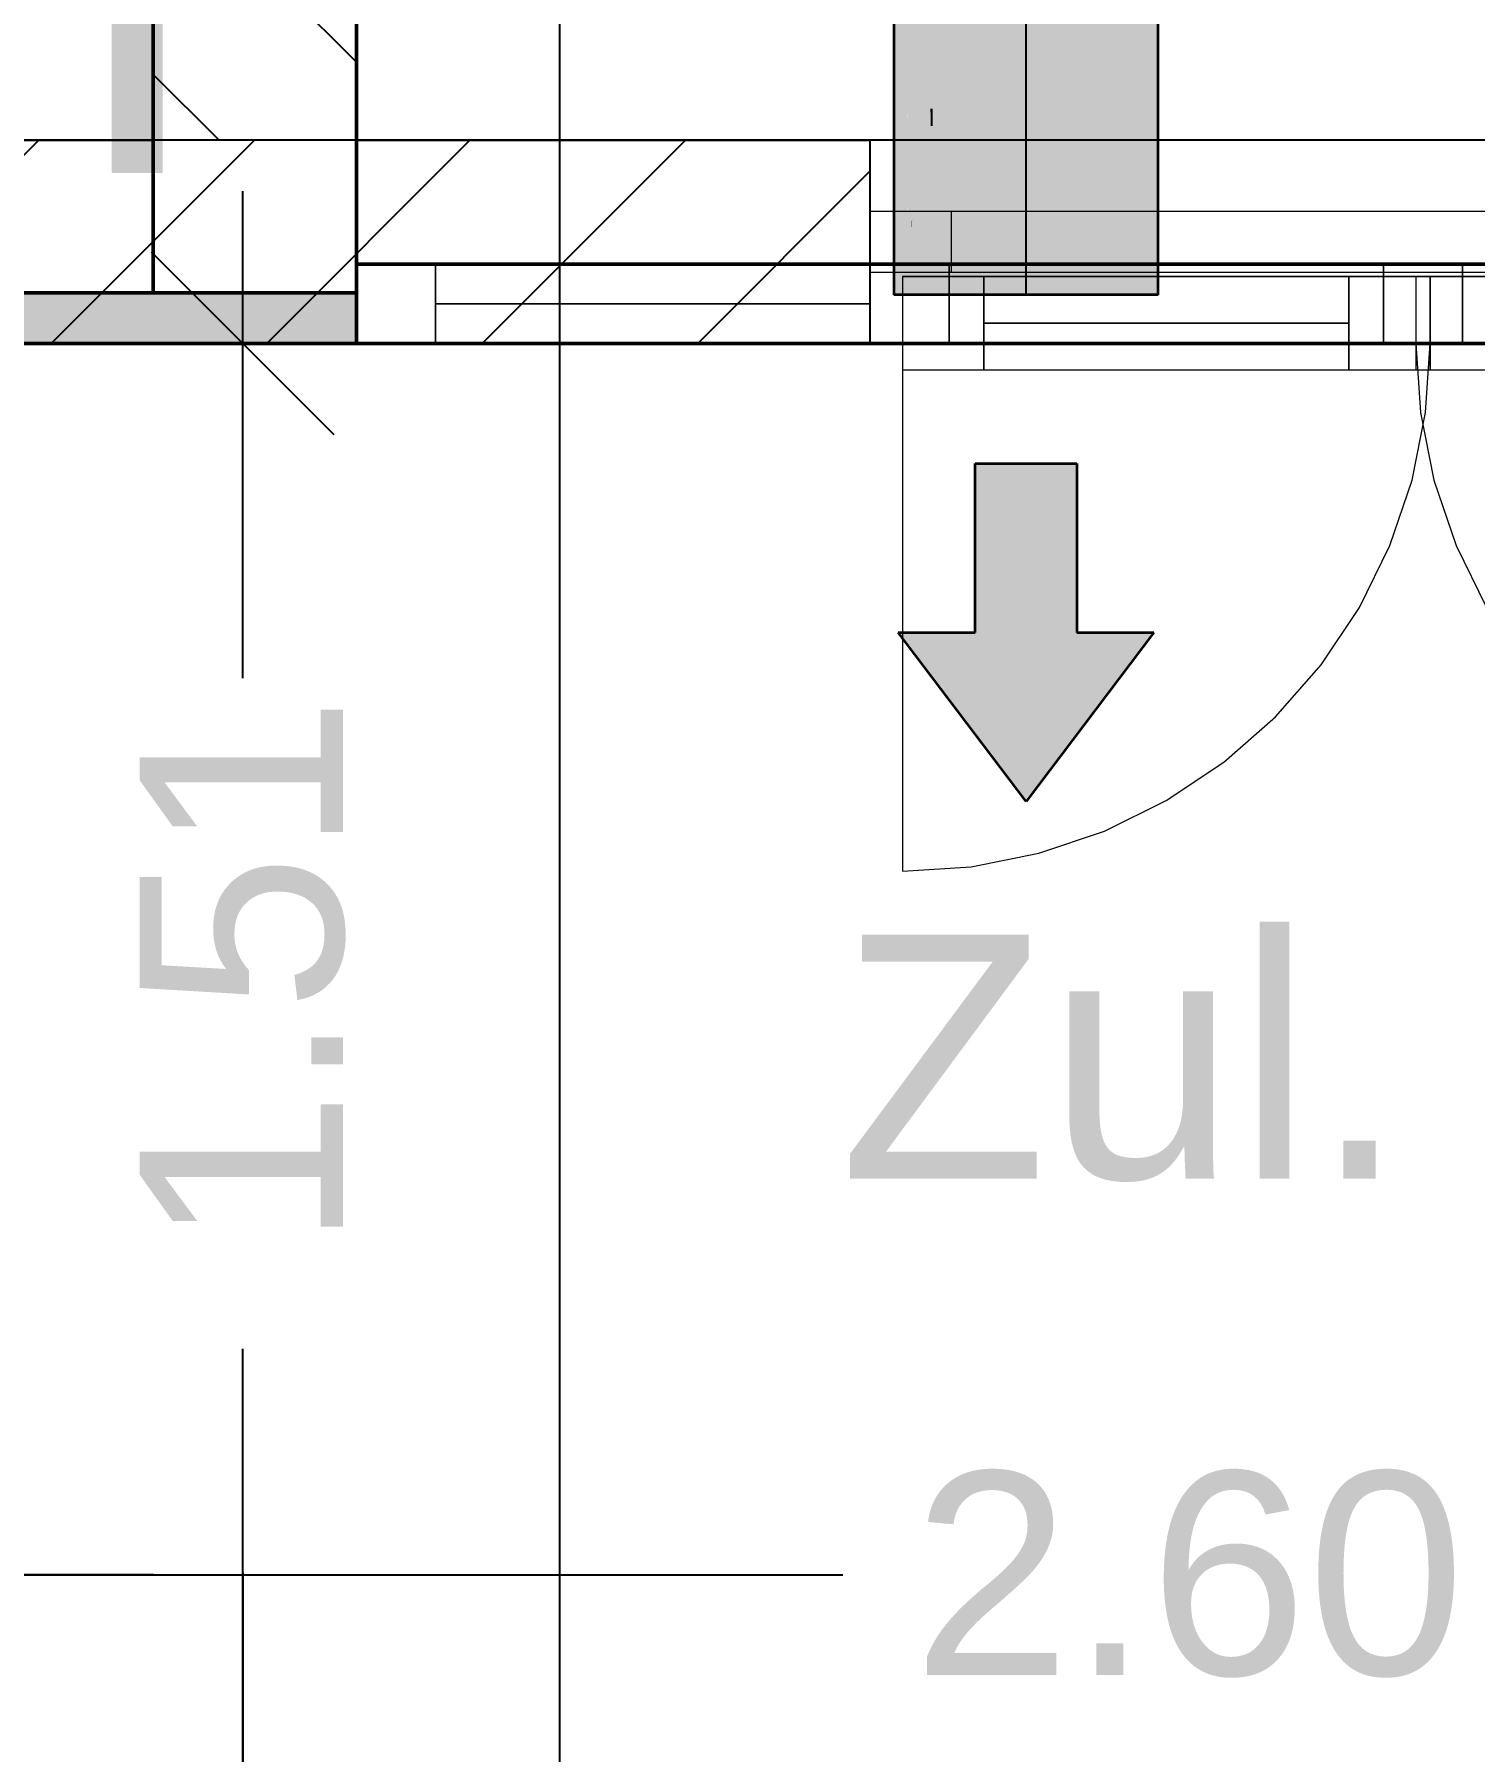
# Model space of a CAD drawing. Extents: x 0 to 756, y -25 to 420.
# Drawn here: x 243.94 to 272.3, y 239.81 to 273.62 of the extents above; entities that cross this region are included whole.
import ezdxf
from ezdxf.lldxf.tags import DXFTag

# ---------------------------------------------------------------- set-up
doc = ezdxf.new("R2010")
doc.units = 0
doc.layers.get('0').update_dxf_attribs({"lineweight": 25})
doc.layers.get('DEFPOINTS').update_dxf_attribs({"lineweight": 25})
for name, color, linetype, lineweight, true_color in [('2L_TEXT', 7, 'Continuous', 25, 0x3300cc), ('A_Geschossdecke', 7, 'Continuous', 25, 0x008080), ('L_Zuluft', 6, 'Continuous', 35, 0xff00ff), ('L_Zuluft-Shading', 6, 'Continuous', 35, 0xff00ff)]:
    doc.layers.add(name, color=color, linetype=linetype, lineweight=lineweight, true_color=true_color)
for name, color, linetype, lineweight in [('A_Fenster', 7, 'Continuous', 25), ('A_Innenwand', 7, 'Continuous', 25), ('ALLGEMEIN01', 7, 'Continuous', 13), ('FENSTER', 7, 'Continuous', 13), ('H_Heizung', 7, 'Continuous', 25), ('Standard', 7, 'Continuous', 25), ('T_R_2D', 7, 'Continuous', 13), ('WAND_HOLZ_NICHT_TRAGEND', 7, 'Continuous', 13), ('WAND_HOLZ_TRAGEND', 7, 'Continuous', 13)]:
    doc.layers.add(name, color=color, linetype=linetype, lineweight=lineweight)
doc.styles.get("Standard").update_dxf_attribs({"font": 'arial.ttf'})
tags = doc.linetypes.add('fein_strichliert', pattern=[4, 1, -2, 1]).pattern_tags.tags
tags[8:9] = [DXFTag(74, 4), DXFTag(75, 0), DXFTag(340, '0'), DXFTag(46, 0.0), DXFTag(50, 0.0), DXFTag(44, 0.0), DXFTag(45, 0.0)]
tags[6:7] = [DXFTag(74, 4), DXFTag(75, 0), DXFTag(340, '0'), DXFTag(46, 0.0), DXFTag(50, 0.0), DXFTag(44, 0.0), DXFTag(45, 0.0)]
tags[4:5] = [DXFTag(74, 4), DXFTag(75, 0), DXFTag(340, '0'), DXFTag(46, 0.0), DXFTag(50, 0.0), DXFTag(44, 0.0), DXFTag(45, 0.0)]
tags = doc.linetypes.add('STRICHPUNKT2', pattern=[12.7, 6.35, -3.175, 0, -3.175]).pattern_tags.tags
tags[10:11] = [DXFTag(74, 4), DXFTag(75, 0), DXFTag(340, '0'), DXFTag(46, 0.0), DXFTag(50, 0.0), DXFTag(44, 0.0), DXFTag(45, 0.0)]
tags[8:9] = [DXFTag(74, 4), DXFTag(75, 0), DXFTag(340, '0'), DXFTag(46, 0.0), DXFTag(50, 0.0), DXFTag(44, 0.0), DXFTag(45, 0.0)]
tags[6:7] = [DXFTag(74, 4), DXFTag(75, 0), DXFTag(340, '0'), DXFTag(46, 0.0), DXFTag(50, 0.0), DXFTag(44, 0.0), DXFTag(45, 0.0)]
tags[4:5] = [DXFTag(74, 4), DXFTag(75, 0), DXFTag(340, '0'), DXFTag(46, 0.0), DXFTag(50, 0.0), DXFTag(44, 0.0), DXFTag(45, 0.0)]
tags = doc.linetypes.add('VERDECKT2_S2', pattern=[0.27, 0.2, -0.07]).pattern_tags.tags
tags[6:7] = [DXFTag(74, 4), DXFTag(75, 0), DXFTag(340, '0'), DXFTag(46, 1.0), DXFTag(50, 0.0), DXFTag(44, 0.0), DXFTag(45, 0.0)]
tags[4:5] = [DXFTag(74, 4), DXFTag(75, 0), DXFTag(340, '0'), DXFTag(46, 1.0), DXFTag(50, 0.0), DXFTag(44, 0.0), DXFTag(45, 0.0)]

# ---------------------------------------------------------------- blocks, each defined once
blk = doc.blocks.new('Shading-A0T78OO9OY', base_point=(260.951, 303.724))
at = {"layer": 'L_Zuluft-Shading', "color": 214, "true_color": 0x900090}
for points in [[(265.974, 268.493), (266.063, 268.493), (265.974, 304.033)], [(266.063, 268.493), (265.974, 304.033), (266.063, 304.033)], [(260.863, 268.493), (260.951, 268.493), (260.863, 291.938)], [(260.951, 268.493), (260.863, 291.938), (260.951, 291.938)]]:
    blk.add_solid(points, dxfattribs=at)
at = {"layer": 'L_Zuluft-Shading', "color": 214, "true_color": 0xb000b0}
for points in [[(265.714, 268.493), (265.974, 268.493), (265.714, 302.687)], [(265.974, 268.493), (265.714, 302.687), (265.974, 302.687)], [(261.211, 269.827), (261.128, 269.827), (261.211, 293.222)], [(260.951, 268.493), (261.123, 268.493), (260.951, 292.382)], [(261.123, 268.493), (260.951, 292.382), (261.208, 292.382)], [(261.123, 268.493), (261.211, 269.827), (261.128, 269.827)], [(261.123, 268.493), (261.211, 268.493), (261.211, 269.827)]]:
    blk.add_solid(points, dxfattribs=at)
at = {"layer": 'L_Zuluft-Shading', "color": 212, "true_color": 0xcd00cd}
for points in [[(265.714, 268.493), (265.714, 300.309), (265.336, 300.309)], [(265.301, 268.493), (265.714, 268.493), (265.301, 300.087)], [(265.714, 268.493), (265.301, 300.087), (265.339, 300.087)], [(261.219, 269.953), (261.211, 269.953), (261.33, 293.222)], [(261.211, 269.953), (261.33, 293.222), (261.211, 293.222)], [(261.219, 269.953), (261.549, 274.958), (261.243, 274.958)], [(261.222, 269.953), (261.219, 269.953), (261.561, 273.919)], [(261.219, 269.953), (261.561, 273.919), (261.48, 273.919)], [(261.585, 271.813), (261.381, 271.813), (261.561, 273.919)], [(261.581, 272.158), (261.624, 273.919), (261.561, 273.919)], [(261.624, 272.158), (261.581, 272.158), (261.624, 273.919)], [(261.585, 271.813), (261.624, 272.158), (261.581, 272.158)], [(261.624, 271.813), (261.585, 271.813), (261.624, 272.158)], [(261.212, 268.493), (261.624, 268.493), (261.585, 271.813)], [(261.373, 269.922), (261.219, 269.922), (261.585, 271.813)], [(261.219, 269.922), (261.585, 271.813), (261.381, 271.813)], [(261.624, 268.493), (261.624, 271.813), (261.585, 271.813)], [(261.211, 269.827), (261.219, 269.953), (261.211, 269.953)], [(261.211, 269.827), (261.219, 269.922), (261.217, 269.922)], [(261.211, 269.827), (261.219, 269.827), (261.219, 269.922)], [(261.211, 268.493), (261.212, 268.493), (261.211, 269.827)], [(261.212, 268.493), (261.211, 269.827), (261.219, 269.827)], [(261.212, 268.493), (261.373, 269.922), (261.219, 269.922)], [(261.219, 269.922), (261.217, 269.922), (261.219, 269.953)], [(261.219, 269.922), (261.222, 269.953), (261.219, 269.953)]]:
    blk.add_solid(points, dxfattribs=at)
at = {"layer": 'L_Zuluft-Shading', "color": 6, "true_color": 0xfd00fd}
for points in [[(264.135, 268.493), (264.135, 299.302), (263.547, 299.302)], [(263.463, 268.493), (264.135, 268.493), (263.463, 299.102)], [(264.135, 268.493), (263.463, 299.102), (263.551, 299.102)], [(262.79, 268.493), (263.463, 268.493), (262.79, 281.684)], [(263.463, 268.493), (262.79, 281.684), (263.463, 281.684)]]:
    blk.add_solid(points, dxfattribs=at)
at = {"layer": 'L_Zuluft-Shading', "color": 212, "true_color": 0xe400e4}
for points in [[(265.301, 268.493), (265.301, 297.097), (264.863, 297.097)], [(264.763, 268.493), (265.301, 268.493), (264.763, 296.41)], [(265.301, 268.493), (264.763, 296.41), (264.874, 296.41)], [(261.624, 272.158), (262.163, 272.158), (262.163, 276.661)], [(261.624, 272.158), (261.923, 274.659), (261.624, 274.659)], [(261.624, 268.493), (262.163, 268.493), (261.624, 272.158)], [(262.163, 268.493), (261.624, 272.158), (262.163, 272.158)]]:
    blk.add_solid(points, dxfattribs=at)
at = {"layer": 'L_Zuluft-Shading', "color": 6, "true_color": 0xf500f5}
for points in [[(264.135, 268.493), (264.763, 268.493), (264.135, 291.907)], [(264.763, 268.493), (264.135, 291.907), (264.763, 291.907)], [(262.163, 268.493), (262.79, 268.493), (262.163, 276.661)], [(262.79, 268.493), (262.163, 276.661), (262.79, 276.661)]]:
    blk.add_solid(points, dxfattribs=at)
blk = doc.blocks.new('Referenz-A0T78OQ1OY')
at = {"layer": 'ALLGEMEIN01', "color": 0, "linetype": 'VERDECKT2_S2', "lineweight": -2, "ltscale": 0.25}
blk.add_line((254.279, 414.358), (254.279, 5.705), dxfattribs=at)
at = {"layer": 'DEFPOINTS', "color": 0, "linetype": 'Continuous', "lineweight": 18, "ltscale": 0.18}
for p, q in [((250.279, 269.093), (250.279, 269.093)), ((250.279, 269.093), (250.279, 269.093)), ((246.279, 268.533), (246.279, 268.533)), ((246.279, 268.533), (246.279, 268.533))]:
    blk.add_line(p, q, dxfattribs=at)
at = {"layer": 'DEFPOINTS', "color": 0, "linetype": 'Continuous', "lineweight": -2, "ltscale": 0.25}
blk.add_line((250.279, 267.533), (250.279, 267.533), dxfattribs=at)
at = {"layer": 'FENSTER', "color": 0, "linetype": 'Continuous', "ltscale": 0.13}
for p, q in [((251.839, 269.093), (250.279, 269.093)), ((250.279, 269.093), (250.279, 267.533)), ((251.839, 269.093), (250.279, 269.093)), ((250.279, 269.093), (250.279, 267.533)), ((250.279, 269.093), (250.279, 269.093)), ((250.279, 269.093), (250.279, 267.533)), ((250.279, 269.093), (251.839, 269.093)), ((251.839, 267.533), (251.839, 269.093)), ((260.389, 269.093), (251.839, 269.093)), ((251.839, 269.093), (251.839, 267.533)), ((251.839, 267.533), (251.839, 269.093)), ((251.839, 269.093), (251.839, 267.533)), ((251.839, 269.093), (251.839, 269.093)), ((290.719, 269.093), (251.839, 269.093)), ((251.839, 269.093), (251.839, 267.533)), ((251.839, 269.093), (251.839, 269.093)), ((251.839, 269.093), (251.839, 267.533)), ((251.839, 269.093), (290.719, 269.093)), ((290.719, 269.093), (251.839, 269.093)), ((251.839, 269.093), (251.839, 267.533)), ((251.839, 269.093), (251.839, 269.093)), ((251.839, 269.093), (251.839, 267.533)), ((251.839, 269.093), (290.719, 269.093)), ((260.389, 267.533), (260.389, 269.093)), ((261.949, 269.093), (260.389, 269.093)), ((260.389, 269.093), (260.389, 267.533)), ((261.949, 269.093), (260.389, 269.093)), ((260.389, 269.093), (260.389, 267.533)), ((260.389, 269.093), (260.389, 269.093)), ((260.389, 269.093), (260.389, 267.533)), ((260.389, 269.093), (261.949, 269.093)), ((261.949, 269.093), (261.949, 267.533)), ((270.499, 269.093), (261.949, 269.093)), ((261.949, 267.533), (261.949, 269.093)), ((261.949, 267.533), (261.949, 269.093)), ((261.949, 269.093), (261.949, 267.533)), ((261.949, 269.093), (261.949, 269.093)), ((270.499, 267.533), (270.499, 269.093)), ((272.059, 269.093), (270.499, 269.093)), ((270.499, 269.093), (270.499, 267.533)), ((272.059, 269.093), (270.499, 269.093)), ((270.499, 269.093), (270.499, 267.533)), ((270.499, 269.093), (270.499, 269.093)), ((270.499, 269.093), (270.499, 267.533)), ((270.499, 269.093), (272.059, 269.093)), ((272.739, 268.853), (271.139, 268.853)), ((271.139, 268.853), (271.139, 267.013)), ((271.139, 268.853), (271.139, 268.853)), ((271.139, 268.853), (271.139, 267.013)), ((271.139, 268.853), (272.739, 268.853)), ((272.059, 269.093), (272.059, 267.533)), ((280.609, 269.093), (272.059, 269.093)), ((272.059, 267.533), (272.059, 269.093)), ((272.059, 267.533), (272.059, 269.093)), ((272.059, 269.093), (272.059, 267.533)), ((272.059, 269.093), (272.059, 269.093)), ((250.279, 267.533), (251.839, 267.533)), ((250.279, 267.533), (251.839, 267.533)), ((250.279, 267.533), (250.279, 267.533)), ((250.279, 267.533), (251.839, 267.533)), ((251.839, 267.533), (260.389, 267.533)), ((251.839, 267.533), (251.839, 267.533)), ((251.839, 267.533), (290.719, 267.533)), ((251.839, 267.533), (251.839, 267.533)), ((251.839, 267.533), (290.719, 267.533)), ((251.839, 267.533), (290.719, 267.533)), ((251.839, 267.533), (251.839, 267.533)), ((251.839, 267.533), (290.719, 267.533)), ((260.389, 267.533), (261.949, 267.533)), ((260.389, 267.533), (261.949, 267.533)), ((260.389, 267.533), (260.389, 267.533)), ((260.389, 267.533), (261.949, 267.533)), ((261.949, 267.533), (270.499, 267.533)), ((261.949, 267.533), (261.949, 267.533)), ((270.499, 267.533), (272.059, 267.533)), ((270.499, 267.533), (272.059, 267.533)), ((270.499, 267.533), (270.499, 267.533)), ((270.499, 267.533), (272.059, 267.533)), ((272.059, 267.533), (280.609, 267.533)), ((272.059, 267.533), (272.059, 267.533)), ((271.139, 267.013), (272.739, 267.013)), ((271.139, 267.013), (271.139, 267.013)), ((271.139, 267.013), (272.739, 267.013))]:
    blk.add_line(p, q, dxfattribs=at)
at = {"layer": 'FENSTER', "color": 0}
for p, q in [((262.629, 268.853), (261.029, 268.853)), ((261.029, 268.853), (261.029, 267.013)), ((261.029, 268.853), (261.029, 268.853)), ((261.029, 268.853), (261.029, 267.013)), ((261.029, 268.853), (262.629, 268.853)), ((262.629, 267.013), (262.629, 268.853)), ((262.629, 268.853), (262.629, 267.013)), ((262.629, 268.853), (262.629, 268.853)), ((269.819, 268.853), (262.629, 268.853)), ((262.629, 268.853), (262.629, 267.013)), ((262.629, 268.853), (262.629, 268.853)), ((262.629, 268.853), (262.629, 267.013)), ((262.629, 268.853), (269.819, 268.853)), ((269.819, 268.853), (262.629, 268.853)), ((262.629, 268.853), (262.629, 267.013)), ((262.629, 268.853), (262.629, 268.853)), ((262.629, 268.853), (262.629, 267.013)), ((262.629, 268.853), (269.819, 268.853)), ((271.419, 268.853), (269.819, 268.853)), ((269.819, 268.853), (269.819, 267.013)), ((269.819, 268.853), (269.819, 268.853)), ((269.819, 268.853), (269.819, 267.013)), ((269.819, 268.853), (271.419, 268.853)), ((269.819, 267.013), (269.819, 268.853)), ((269.819, 268.853), (269.819, 267.013)), ((269.819, 268.853), (269.819, 268.853)), ((269.819, 267.013), (269.819, 268.853)), ((269.819, 268.853), (269.819, 267.013)), ((269.819, 268.853), (269.819, 268.853)), ((271.419, 267.013), (271.419, 268.853)), ((271.419, 268.853), (271.419, 267.013)), ((271.419, 268.853), (271.419, 268.853)), ((260.389, 268.313), (251.839, 268.313)), ((251.839, 268.313), (251.839, 268.313)), ((251.839, 268.313), (260.389, 268.313)), ((260.389, 268.313), (260.389, 268.313)), ((269.819, 267.933), (262.629, 267.933)), ((262.629, 267.933), (262.629, 267.933)), ((262.629, 267.933), (269.819, 267.933)), ((262.629, 267.933), (269.819, 267.933)), ((262.629, 267.933), (269.819, 267.933)), ((269.819, 267.933), (269.819, 267.933)), ((261.029, 267.013), (262.629, 267.013)), ((261.029, 267.013), (261.029, 267.013)), ((261.029, 267.013), (262.629, 267.013)), ((262.629, 267.013), (262.629, 267.013)), ((262.629, 267.013), (269.819, 267.013)), ((262.629, 267.013), (262.629, 267.013)), ((262.629, 267.013), (269.819, 267.013)), ((262.629, 267.013), (269.819, 267.013)), ((262.629, 267.013), (262.629, 267.013)), ((262.629, 267.013), (269.819, 267.013)), ((269.819, 267.013), (271.419, 267.013)), ((269.819, 267.013), (269.819, 267.013)), ((269.819, 267.013), (271.419, 267.013)), ((269.819, 267.013), (269.819, 267.013)), ((269.819, 267.013), (269.819, 267.013)), ((271.419, 267.013), (271.419, 267.013))]:
    blk.add_line(p, q, dxfattribs=at)
at = {"layer": 'Standard', "color": 0, "lineweight": -2}
for p, q in [((248.044, 261.533), (248.044, 270.533)), ((249.844, 265.733), (246.244, 269.333)), ((251.044, 267.533), (245.044, 267.533)), ((248.044, 260.943), (248.044, 267.533)), ((248.044, 237.333), (248.044, 247.743)), ((246.279, 243.29), (237.279, 243.29)), ((240.279, 243.29), (259.859, 243.29)), ((248.044, 243.333), (248.044, 234.333)), ((248.044, 231.333), (248.044, 240.333))]:
    blk.add_line(p, q, dxfattribs=at)
at = {"layer": 'T_R_2D', "color": 0, "linetype": 'Continuous', "ltscale": 0.13}
for p, q in [((261.029, 267.533), (261.029, 257.143)), ((271.139, 267.533), (271.228, 266.177)), ((271.33, 266.177), (271.419, 267.533)), ((271.065, 264.844), (271.33, 266.177)), ((271.228, 266.177), (271.493, 264.844)), ((270.628, 263.557), (271.065, 264.844)), ((271.493, 264.844), (271.93, 263.557)), ((270.027, 262.338), (270.628, 263.557)), ((271.93, 263.557), (272.531, 262.338)), ((269.272, 261.208), (270.027, 262.338)), ((268.376, 260.186), (269.272, 261.208)), ((267.354, 259.29), (268.376, 260.186)), ((266.224, 258.535), (267.354, 259.29)), ((265.005, 257.934), (266.224, 258.535)), ((263.718, 257.497), (265.005, 257.934)), ((262.385, 257.232), (263.718, 257.497)), ((261.029, 257.143), (262.385, 257.232))]:
    blk.add_line(p, q, dxfattribs=at)
at = {"layer": 'WAND_HOLZ_NICHT_TRAGEND', "color": 0, "lineweight": 50}
for p, q in [((246.279, 384.533), (246.279, 268.533)), ((246.279, 268.533), (246.279, 384.533)), ((250.279, 268.533), (250.279, 384.533)), ((250.279, 384.533), (250.279, 268.533)), ((246.279, 268.533), (250.279, 268.533)), ((250.279, 268.533), (246.279, 268.533)), ((246.279, 268.533), (246.279, 268.533)), ((250.279, 268.533), (250.279, 268.533))]:
    blk.add_line(p, q, dxfattribs=at)
at = {"layer": 'WAND_HOLZ_TRAGEND', "color": 0, "lineweight": 50}
for p, q in [((250.279, 269.093), (250.279, 267.533)), ((292.279, 269.093), (250.279, 269.093)), ((250.279, 269.093), (292.279, 269.093)), ((250.279, 267.533), (250.279, 269.093)), ((250.279, 269.093), (250.279, 269.093)), ((250.279, 268.533), (216.279, 268.533)), ((241.798, 268.533), (250.279, 268.533)), ((250.279, 267.533), (250.279, 268.533)), ((250.279, 268.533), (250.279, 267.533)), ((250.279, 268.533), (250.279, 268.533)), ((216.279, 267.533), (250.279, 267.533)), ((250.279, 267.533), (241.798, 267.533)), ((250.279, 267.533), (292.279, 267.533)), ((292.279, 267.533), (250.279, 267.533)), ((250.279, 267.533), (250.279, 267.533)), ((250.279, 267.533), (250.279, 267.533))]:
    blk.add_line(p, q, dxfattribs=at)
at = {"layer": 'WAND_HOLZ_TRAGEND', "color": 0, "lineweight": 18}
for points in [[(241.798, 267.533), (250.279, 267.533), (241.798, 268.533)], [(250.279, 267.533), (250.279, 268.533), (241.798, 268.533)]]:
    blk.add_solid(points, dxfattribs=at)
at = {"layer": 'Standard', "color": 0, "lineweight": -2, "insert": (246.012, 249.722), "char_height": 4, "attachment_point": 1, "rotation": 90}
blk.add_mtext('{\\fArial;1.51}', dxfattribs=at)
at = {"layer": 'Standard', "color": 0, "lineweight": -2, "insert": (261.231, 245.322), "char_height": 4, "attachment_point": 1}
blk.add_mtext('{\\fArial;2.60}', dxfattribs=at)
blk = doc.blocks.new('Geschossdecke-A0T78ORTOY', base_point=(115.279, 32.476))
at = {"color": 0, "linetype": 'ByBlock', "lineweight": -2, "ltscale": 0.25}
blk.add_line((296.279, 271.533), (212.279, 271.533), dxfattribs=at)
blk = doc.blocks.new('Wand-A0T78OS7OY', base_point=(246.279, 271.533))
at = {"color": 0, "linetype": 'ByBlock', "lineweight": -2, "ltscale": 0.25}
for p, q in [((246.279, 271.533), (246.279, 384.533)), ((250.279, 271.533), (250.279, 384.533))]:
    blk.add_line(p, q, dxfattribs=at)
at = {"color": 0, "lineweight": -2}
for p, q in [((250.279, 273.071), (246.279, 277.071)), ((247.574, 271.533), (246.279, 272.828))]:
    blk.add_line(p, q, dxfattribs=at)
blk = doc.blocks.new('Wand-A0T78OSPOY', base_point=(212.279, 267.533))
at = {"color": 0, "lineweight": -2}
for p, q in [((241.798, 269.303), (244.028, 271.533)), ((244.27, 267.533), (248.27, 271.533)), ((248.513, 267.533), (252.513, 271.533)), ((252.756, 267.533), (256.756, 271.533)), ((256.998, 267.533), (260.389, 270.924))]:
    blk.add_line(p, q, dxfattribs=at)
at = {"color": 0, "linetype": 'ByBlock', "lineweight": -2, "ltscale": 0.25}
for p, q in [((241.798, 271.533), (246.279, 271.533)), ((250.279, 271.533), (260.389, 271.533)), ((241.798, 267.533), (260.389, 267.533))]:
    blk.add_line(p, q, dxfattribs=at)
blk = doc.blocks.new('Fenster-A0T78OSTOY', base_point=(260.389, 267.533))
at = {"color": 0, "linetype": 'ByBlock', "lineweight": -2, "ltscale": 0.25}
for p, q in [((282.169, 271.533), (260.389, 271.533)), ((260.389, 271.533), (260.389, 267.533)), ((282.169, 271.533), (282.169, 267.533)), ((282.169, 267.533), (260.389, 267.533))]:
    blk.add_line(p, q, dxfattribs=at)
at = {"color": 0, "linetype": 'ByBlock', "lineweight": 18, "ltscale": 0.18}
for p, q in [((282.169, 270.133), (260.389, 270.133)), ((261.989, 270.133), (261.989, 268.933)), ((280.569, 270.133), (280.569, 268.933)), ((282.169, 268.933), (260.389, 268.933))]:
    blk.add_line(p, q, dxfattribs=at)
at = {"color": 0, "linetype": 'fein_strichliert', "lineweight": 18, "ltscale": 0.18}
blk.add_line((260.389, 270.133), (260.389, 268.933), dxfattribs=at)
blk = doc.blocks.new('Wickelfalzrohr-A0T78OTXOY', base_point=(260.863, 268.493))
at = {"color": 0, "linetype": 'ByBlock', "lineweight": -2, "ltscale": 0.35}
for p, q in [((260.863, 304.033), (260.863, 268.493)), ((266.063, 268.493), (266.063, 304.033)), ((262.386, 268.493), (260.863, 268.493)), ((264.539, 268.493), (262.386, 268.493)), ((266.063, 268.493), (264.539, 268.493))]:
    blk.add_line(p, q, dxfattribs=at)
at = {"color": 0, "linetype": 'STRICHPUNKT2', "lineweight": 25, "ltscale": 0.25}
blk.add_line((263.463, 268.493), (263.463, 304.033), dxfattribs=at)
blk = doc.blocks.new('MText-A0T78P0ROY', base_point=(259.784, 251.093))
at = {"color": 0, "linetype": 'ByBlock', "lineweight": -2, "ltscale": 0.2, "insert": (259.784, 255.893), "char_height": 4.8, "attachment_point": 1}
blk.add_mtext('{\\fArial;Zul.}', dxfattribs=at)
blk = doc.blocks.new('Blockreferenz-A0T78P0TOY', base_point=(260.944, 258.518))
at = {"color": 0, "linetype": 'ByBlock', "lineweight": -2, "ltscale": 0.35}
for p, q in [((262.463, 265.168), (264.463, 265.168)), ((262.463, 261.843), (262.463, 265.168)), ((264.463, 265.168), (264.463, 261.843)), ((260.944, 261.843), (262.463, 261.843)), ((263.463, 258.518), (260.944, 261.843)), ((265.981, 261.843), (263.463, 258.518)), ((264.463, 261.843), (265.981, 261.843))]:
    blk.add_line(p, q, dxfattribs=at)
for points in [[(262.463, 261.843), (264.463, 261.843), (262.463, 265.168)], [(264.463, 261.843), (262.463, 265.168), (264.463, 265.168)], [(263.463, 258.518), (265.981, 261.843), (260.944, 261.843)]]:
    blk.add_solid(points, dxfattribs=at)

msp = doc.modelspace()

# ---------------------------------------------------------------- linework, layer by layer
at = {"layer": 'H_Heizung', "color": 1, "ltscale": 0.25, "true_color": 0xff0000}
for points in [[(245.464, 270.889), (246.464, 270.889), (245.464, 383.902)], [(246.464, 270.889), (245.464, 383.902), (246.464, 383.902)]]:
    msp.add_solid(points, dxfattribs=at)

# ---------------------------------------------------------------- block references
at = {"color": 8, "lineweight": 25, "ltscale": 0.25, "true_color": 0x808080}
msp.add_blockref('Referenz-A0T78OQ1OY', (0, 0), dxfattribs=at)
at = {"layer": '2L_TEXT', "lineweight": 20, "ltscale": 0.2}
msp.add_blockref('MText-A0T78P0ROY', (259.784, 251.093), dxfattribs=at)
at = {"layer": 'A_Fenster', "ltscale": 0.25}
msp.add_blockref('Fenster-A0T78OSTOY', (260.389, 267.533), dxfattribs=at)
at = {"layer": 'A_Geschossdecke', "ltscale": 0.25}
msp.add_blockref('Geschossdecke-A0T78ORTOY', (115.279, 32.476), dxfattribs=at)
at = {"layer": 'A_Innenwand', "ltscale": 0.25}
for name, p in [('Wand-A0T78OS7OY', (246.279, 271.533)), ('Wand-A0T78OSPOY', (212.279, 267.533))]:
    msp.add_blockref(name, p, dxfattribs=at)
at = {"layer": 'L_Zuluft'}
msp.add_blockref('Shading-A0T78OO9OY', (260.951, 303.724), dxfattribs=at)
at = {"layer": 'L_Zuluft', "ltscale": 0.35}
for name, p in [('Wickelfalzrohr-A0T78OTXOY', (260.863, 268.493)), ('Blockreferenz-A0T78P0TOY', (260.944, 258.518))]:
    msp.add_blockref(name, p, dxfattribs=at)

doc.saveas('drawing.dxf')
